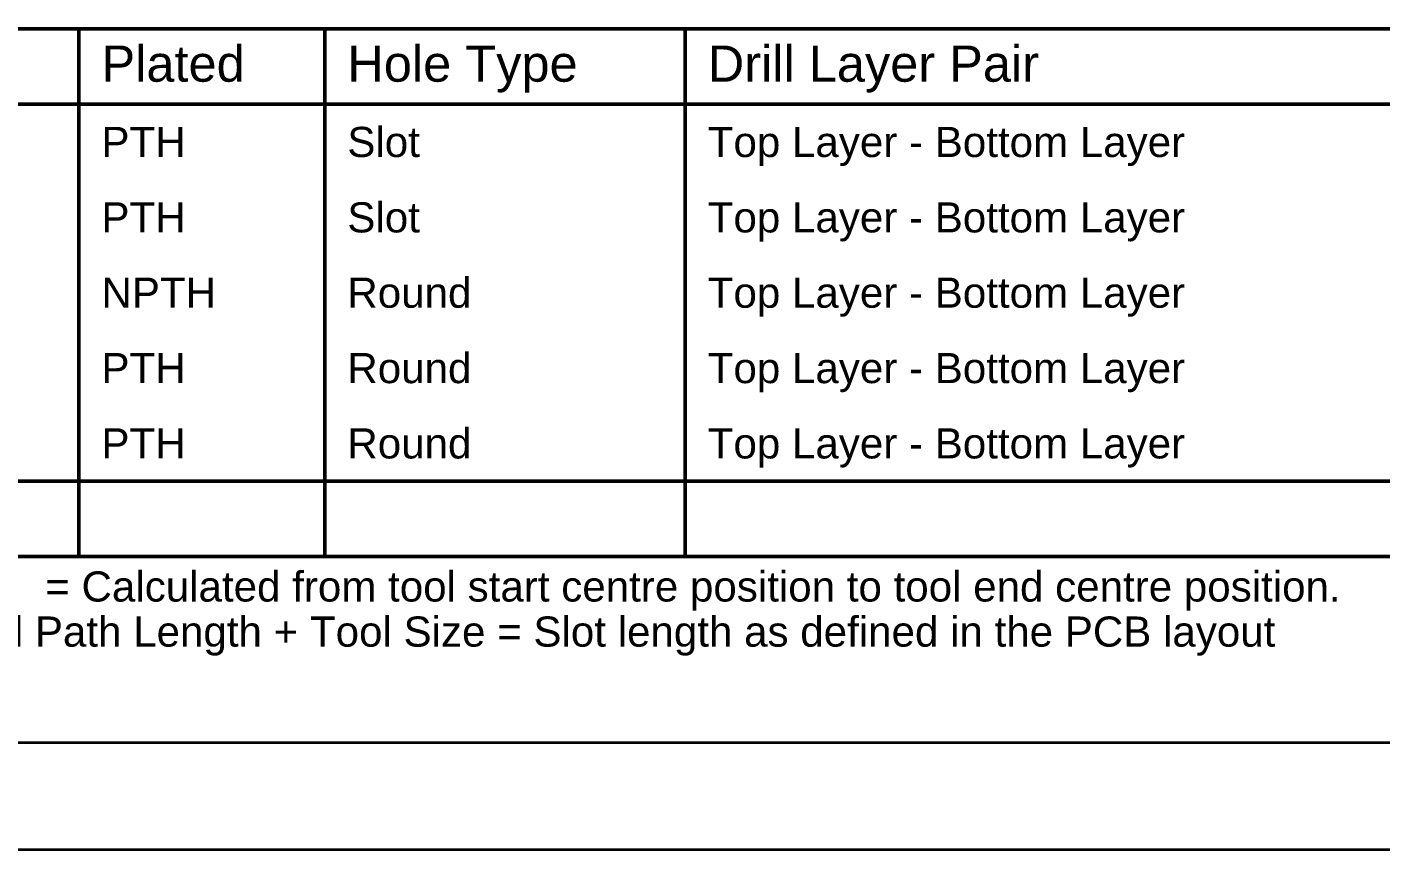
# Model space of a CAD drawing. Header units: inches. Extents: x -11 to 1110, y -7 to 455.
# Drawn here: x 111.8 to 252.1, y 369.9 to 455.2 of the extents above; entities that cross this region are included whole.
import ezdxf

# ---------------------------------------------------------------- set-up
doc = ezdxf.new("R2010")
doc.units = ezdxf.units.IN
for name, color, linetype in [('Board_outline', 216, 'Continuous'), ('Drill Drawing', 1, 'Continuous'), ('Mechanical 1', 6, 'Continuous')]:
    doc.layers.add(name, color=color, linetype=linetype)
doc.styles.add('Arial', font='', dxfattribs={"height": 0.2})
doc.styles.get('Arial').set_extended_font_data('Arial')

msp = doc.modelspace()

# ---------------------------------------------------------------- linework, layer by layer
at = {"layer": 'Board_outline'}
msp.add_lwpolyline([(0, 370, 0.254, 0.254, 0), (704, 370, 0.254, 0.254, 0)], format="xyseb", dxfattribs=at)
at = {"layer": 'Drill Drawing'}
for points in [[(-0.57, 455.01, 0.381, 0.381, 0), (690.43, 455.01, 0.381, 0.381, 0)], [(117.21, 400.37, 0.381, 0.381, 0), (117.21, 455.01, 0.381, 0.381, 0)], [(142.68, 400.37, 0.381, 0.381, 0), (142.68, 455.01, 0.381, 0.381, 0)], [(180.01, 400.37, 0.381, 0.381, 0), (180.01, 455.01, 0.381, 0.381, 0)], [(-0.57, 447.2, 0.381, 0.381, 0), (690.43, 447.2, 0.381, 0.381, 0)], [(-0.57, 408.18, 0.381, 0.381, 0), (690.43, 408.18, 0.381, 0.381, 0)], [(-0.57, 400.37, 0.381, 0.381, 0), (690.43, 400.37, 0.381, 0.381, 0)]]:
    msp.add_lwpolyline(points, format="xyseb", dxfattribs=at)
for points in [[(117.12, 455.01, 0.191, 0.191, 1), (117.31, 455.01, 0.191, 0.191, 1)], [(142.59, 455.01, 0.191, 0.191, 1), (142.78, 455.01, 0.191, 0.191, 1)], [(179.92, 455.01, 0.191, 0.191, 1), (180.11, 455.01, 0.191, 0.191, 1)], [(117.12, 400.37, 0.191, 0.191, 1), (117.31, 400.37, 0.191, 0.191, 1)], [(142.59, 400.37, 0.191, 0.191, 1), (142.78, 400.37, 0.191, 0.191, 1)], [(179.92, 400.37, 0.191, 0.191, 1), (180.11, 400.37, 0.191, 0.191, 1)]]:
    msp.add_lwpolyline(points, format="xyseb", close=True, dxfattribs=at)
at = {"layer": 'Mechanical 1'}
msp.add_lwpolyline([(0, 381.08, 0.254, 0.254, 0), (312.39, 381.08, 0.254, 0.254, 0)], format="xyseb", dxfattribs=at)

# ---------------------------------------------------------------- texts
at = {"layer": 'Drill Drawing', "style": 'Arial'}
for s, height, p in [('Plated', 3.747, (119.55, 449.54)), ('Hole Type', 3.747, (145.02, 449.54)), ('Drill Layer Pair', 3.7465, (182.35, 449.54)), ('PTH', 3.122, (119.55, 441.74)), ('Slot', 3.122, (145.02, 441.74)), ('Top Layer - Bottom Layer', 3.1221, (182.35, 441.74)), ('PTH', 3.122, (119.55, 433.93)), ('Slot', 3.122, (145.02, 433.93)), ('Top Layer - Bottom Layer', 3.1221, (182.35, 433.93)), ('NPTH', 3.122, (119.55, 426.13)), ('Round', 3.122, (145.02, 426.13)), ('Top Layer - Bottom Layer', 3.1221, (182.35, 426.13)), ('PTH', 3.122, (119.55, 418.32)), ('Round', 3.122, (145.02, 418.32)), ('Top Layer - Bottom Layer', 3.1221, (182.35, 418.32)), ('Round', 3.122, (145.02, 410.52)), ('PTH', 3.122, (119.55, 410.52)), ('Top Layer - Bottom Layer', 3.1221, (182.35, 410.52)), ('= Calculated from tool start centre position to tool end centre position.', 3.1221, (113.73, 395.7)), (' = Routed Path Length + Tool Size = Slot length as defined in the PCB layout', 3.1221, (92.41, 391.03))]:
    msp.add_text(s, height=height, dxfattribs=at).set_placement(p)

doc.saveas('drawing.dxf')
